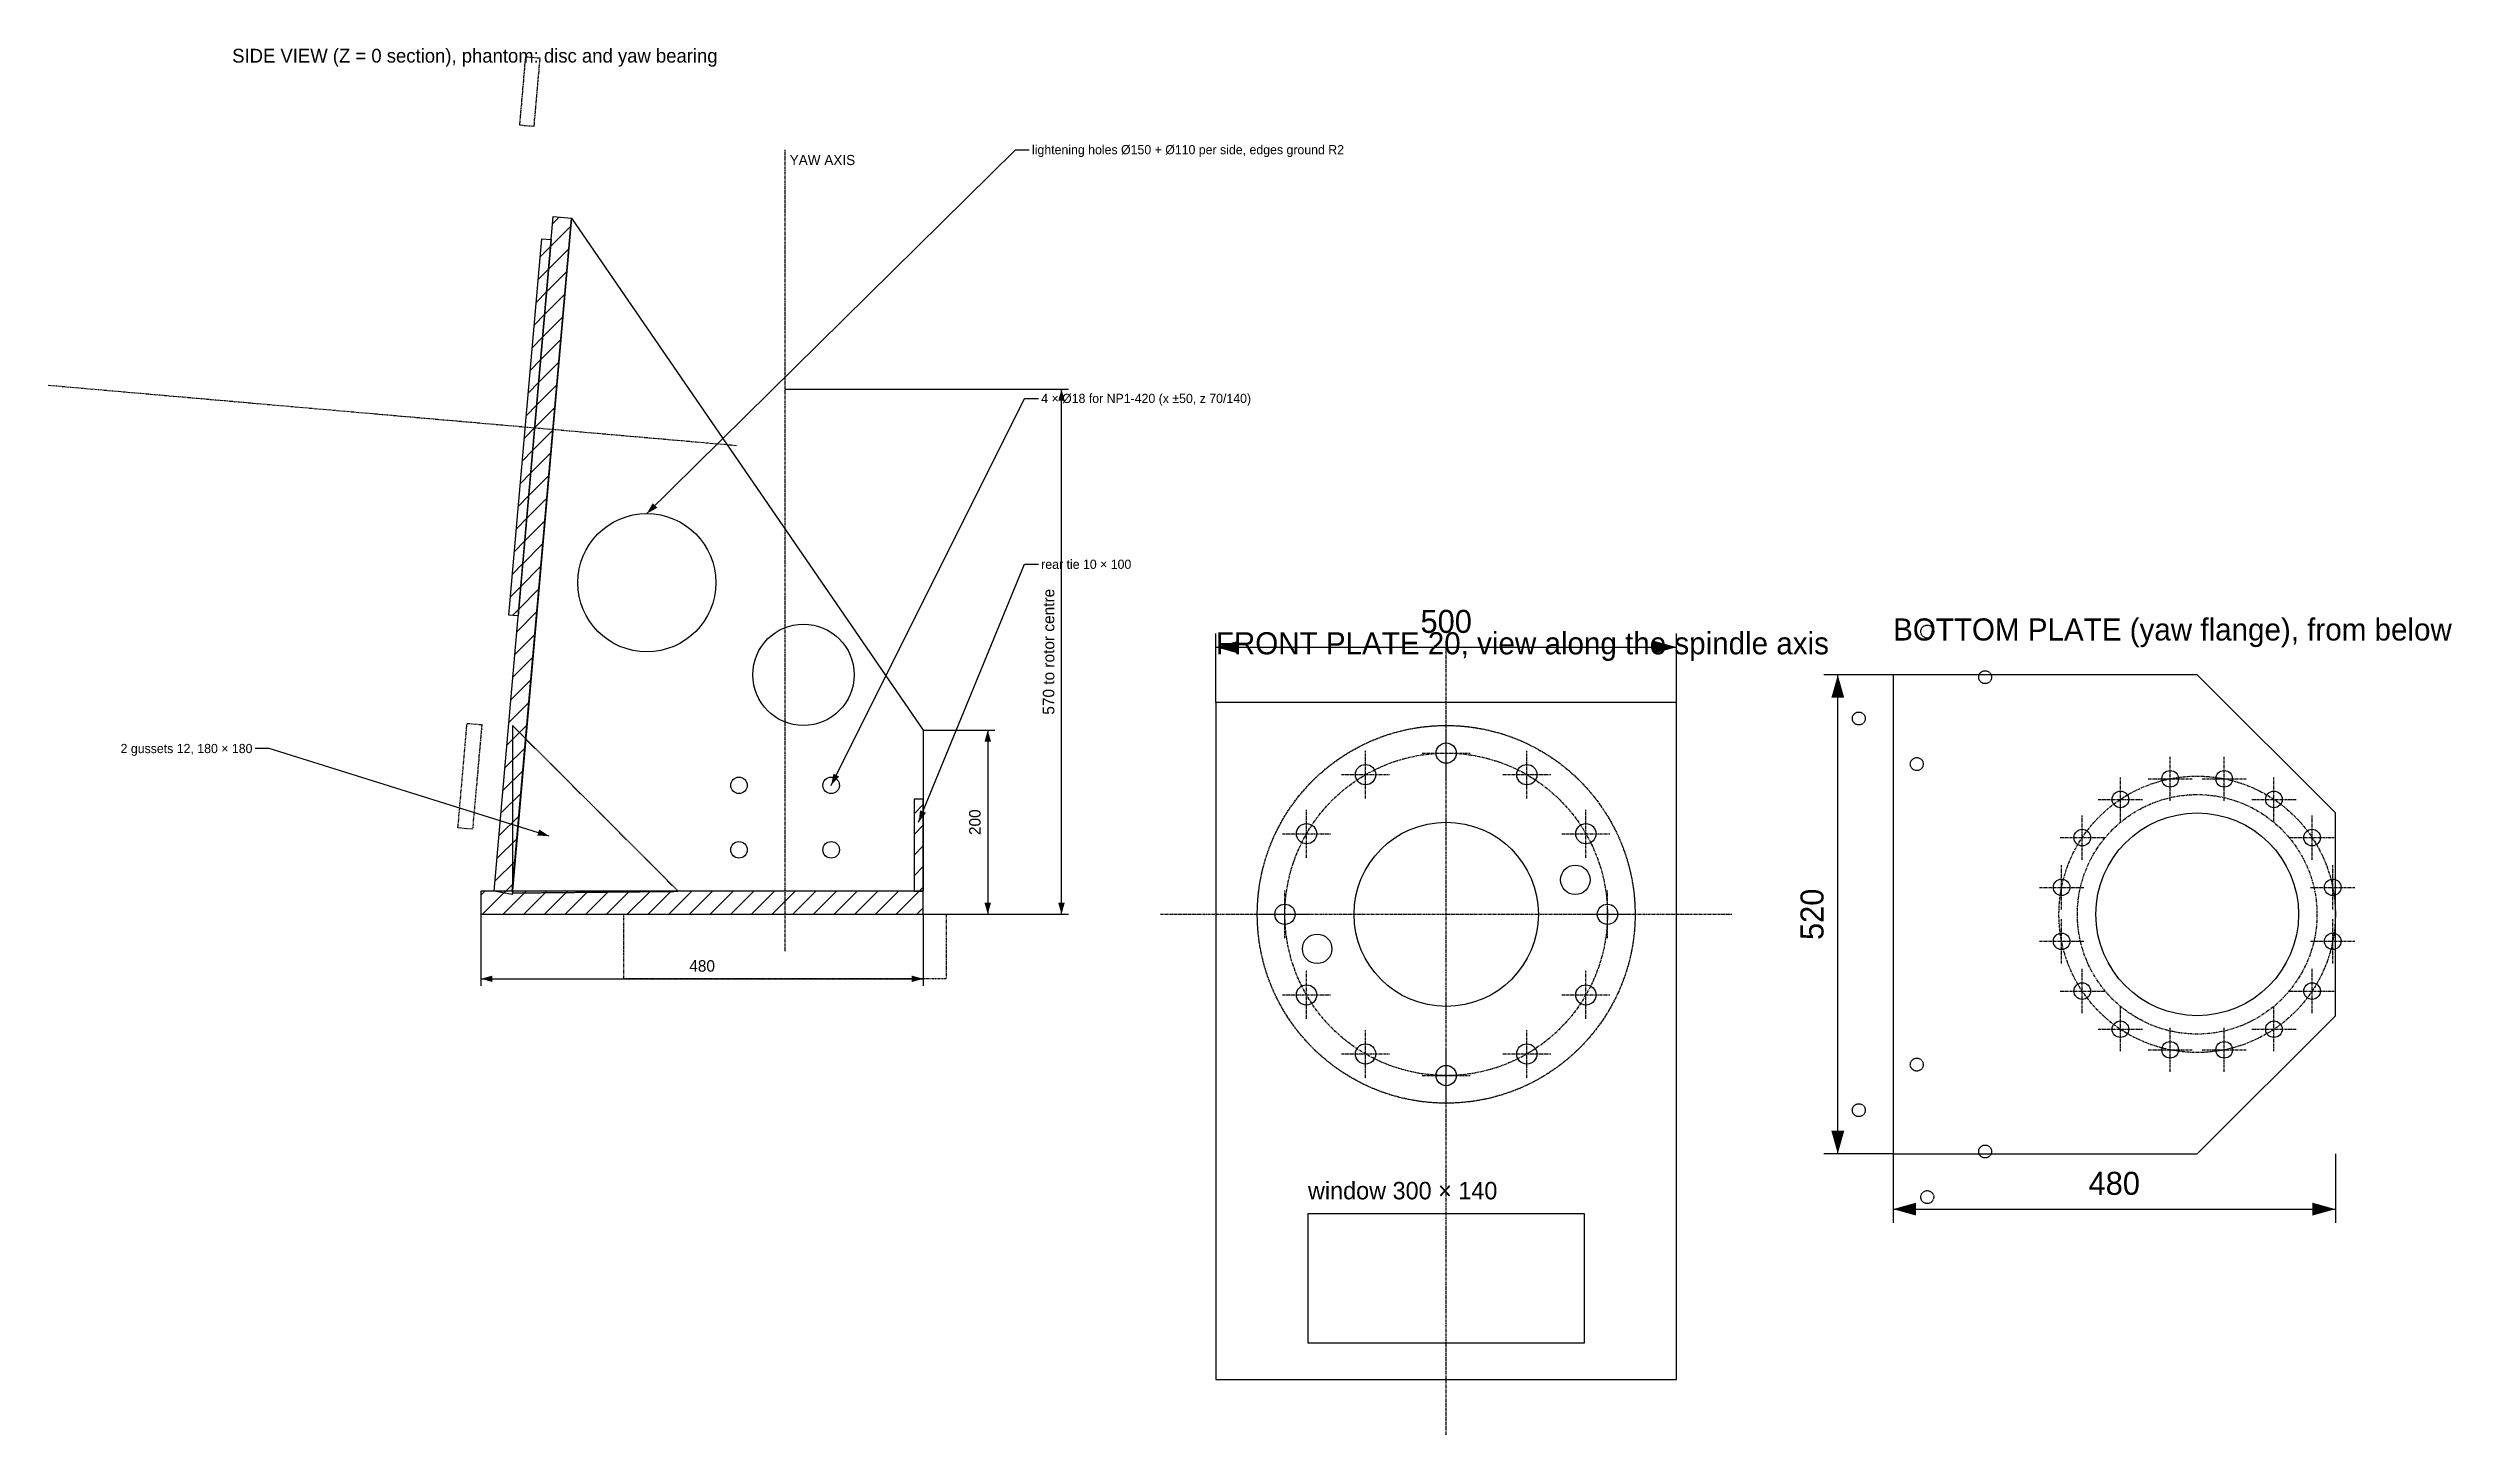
# Model space of a CAD drawing. Header units: millimetres. Extents: x 0 to 2609, y -565 to 940.
import ezdxf
from ezdxf.enums import TextEntityAlignment as Align

# ---------------------------------------------------------------- set-up
doc = ezdxf.new("R2010")
doc.units = ezdxf.units.MM
for name, pattern in [('CENTER', [5.08, 3.175, -0.635, 0.635, -0.635]), ('DASHED', [1.524, 1.27, -0.254]), ('PHANTOM', [6.35, 3.175, -0.635, 0.635, -0.635, 0.635, -0.635])]:
    doc.linetypes.add(name, pattern=pattern)
for name, color, linetype in [('CENTER', 1, 'CENTER'), ('DIM', 3, 'Continuous'), ('HATCH', 9, 'Continuous'), ('HIDDEN', 8, 'DASHED'), ('OUTLINE', 7, 'Continuous'), ('PHANTOM', 5, 'PHANTOM'), ('TEXT', 3, 'Continuous')]:
    doc.layers.add(name, color=color, linetype=linetype)

msp = doc.modelspace()

# ---------------------------------------------------------------- hatches: boundary and pattern name
at = {"layer": 'DIM'}
for points in [[(1099.8, 570), (1096.3, 557.5), (1103.3, 557.5)], [(649.8, 435), (661.2, 441.3), (656.2, 446.3)], [(1267.3, 290), (1292.3, 283), (1292.3, 297)], [(1767.3, 290), (1742.3, 297), (1742.3, 283)], [(1942.3, 260), (1935.3, 235), (1949.3, 235)], [(1019.8, 200), (1016.3, 187.5), (1023.3, 187.5)], [(849.8, 140), (858.5, 149.6), (852.3, 152.7)], [(944.8, 100), (952.8, 110.2), (946.3, 112.9)], [(543.9, 85), (533, 92.1), (530.9, 85.4)], [(1019.8, 0), (1023.3, 12.5), (1016.3, 12.5)], [(1099.8, 0), (1103.3, 12.5), (1096.3, 12.5)], [(469.8, -70), (482.3, -73.5), (482.3, -66.5)], [(949.8, -70), (937.3, -66.5), (937.3, -73.5)], [(1942.3, -260), (1949.3, -235), (1935.3, -235)], [(2002.3, -320), (2027.3, -327), (2027.3, -313)], [(2482.3, -320), (2457.3, -313), (2457.3, -327)]]:
    msp.add_hatch(color=7, dxfattribs=at).paths.add_polyline_path(points)
at = {"layer": 'HATCH'}
h = msp.add_hatch(dxfattribs=at)
h.set_pattern_fill('ANSI31', scale=5)
h.paths.add_polyline_path([(484, 25), (548, 757.3), (568, 755.5), (503.7, 21.5)])
h = msp.add_hatch(dxfattribs=at)
h.set_pattern_fill('ANSI31', scale=5)
h.paths.add_polyline_path([(500.2, 324.8), (535.9, 733.3), (545.9, 732.4), (510.1, 323.9)])
h = msp.add_hatch(dxfattribs=at)
h.set_pattern_fill('ANSI31', scale=5)
h.paths.add_polyline_path([(939.8, 25), (949.8, 25), (949.8, 125), (939.8, 125)])
h = msp.add_hatch(dxfattribs=at)
h.set_pattern_fill('ANSI31', scale=5)
h.paths.add_polyline_path([(469.8, 0), (949.8, 0), (949.8, 25), (469.8, 25)])

# ---------------------------------------------------------------- linework, layer by layer
at = {"layer": 'CENTER'}
for p, q in [((799.8, -40), (799.8, 830)), ((0, 574.4), (747.1, 509)), ((1517.3, -565.1), (1517.3, 290)), ((1517.3, 149), (1517.3, 201)), ((1429.8, 125.6), (1429.8, 177.6)), ((1491.3, 175), (1543.3, 175)), ((1604.8, 125.6), (1604.8, 177.6)), ((2303, 123.1), (2303, 171.1)), ((2361.6, 123.1), (2361.6, 171.1)), ((1403.8, 151.6), (1455.8, 151.6)), ((1578.8, 151.6), (1630.8, 151.6)), ((2249, 100.7), (2249, 148.7)), ((2279, 147.1), (2327, 147.1)), ((2337.6, 147.1), (2385.6, 147.1)), ((2415.6, 100.7), (2415.6, 148.7)), ((1365.8, 61.5), (1365.8, 113.5)), ((1668.9, 61.5), (1668.9, 113.5)), ((2207.6, 59.3), (2207.6, 107.3)), ((2225, 124.7), (2273, 124.7)), ((2391.6, 124.7), (2439.6, 124.7)), ((2457, 59.3), (2457, 107.3)), ((1339.8, 87.5), (1391.8, 87.5)), ((1642.9, 87.5), (1694.9, 87.5)), ((2183.6, 83.3), (2231.6, 83.3)), ((2433, 83.3), (2481, 83.3)), ((2185.2, 5.3), (2185.2, 53.3)), ((2479.4, 5.3), (2479.4, 53.3)), ((2161.2, 29.3), (2209.2, 29.3)), ((2455.4, 29.3), (2503.4, 29.3)), ((1207.3, 0), (1827.3, 0)), ((1316.3, 0), (1368.3, 0)), ((1342.3, -26), (1342.3, 26)), ((1666.3, 0), (1718.3, 0)), ((1692.3, -26), (1692.3, 26)), ((2185.2, -53.3), (2185.2, -5.3)), ((2479.4, -53.3), (2479.4, -5.3)), ((2161.2, -29.3), (2209.2, -29.3)), ((2455.4, -29.3), (2503.4, -29.3)), ((1365.8, -113.5), (1365.8, -61.5)), ((1668.9, -113.5), (1668.9, -61.5)), ((2207.6, -107.3), (2207.6, -59.3)), ((2457, -107.3), (2457, -59.3)), ((1339.8, -87.5), (1391.8, -87.5)), ((1642.9, -87.5), (1694.9, -87.5)), ((2183.6, -83.3), (2231.6, -83.3)), ((2249, -148.7), (2249, -100.7)), ((2415.6, -148.7), (2415.6, -100.7)), ((2433, -83.3), (2481, -83.3)), ((1429.8, -177.6), (1429.8, -125.6)), ((1604.8, -177.6), (1604.8, -125.6)), ((2225, -124.7), (2273, -124.7)), ((2303, -171.1), (2303, -123.1)), ((2361.6, -171.1), (2361.6, -123.1)), ((2391.6, -124.7), (2439.6, -124.7)), ((1403.8, -151.6), (1455.8, -151.6)), ((1517.3, -201), (1517.3, -149)), ((1578.8, -151.6), (1630.8, -151.6)), ((2279, -147.1), (2327, -147.1)), ((2337.6, -147.1), (2385.6, -147.1)), ((1491.3, -175), (1543.3, -175))]:
    msp.add_line(p, q, dxfattribs=at)
for centre, radius in [((1517.3, 0), 175), ((2332.3, 0), 150)]:
    msp.add_circle(centre, radius, dxfattribs=at)
at = {"layer": 'DIM'}
for p, q in [((649.8, 435), (1049.8, 830)), ((1049.8, 830), (1064.8, 830)), ((799.8, 570), (1107.3, 570)), ((849.8, 140), (1059.8, 560)), ((1059.8, 560), (1074.8, 560)), ((1099.8, 0), (1099.8, 570)), ((944.8, 100), (1059.8, 380)), ((1059.8, 380), (1074.8, 380)), ((1267.3, 230), (1267.3, 305)), ((1267.3, 290), (1767.3, 290)), ((1767.3, 230), (1767.3, 305)), ((2002.3, 260), (1927.3, 260)), ((1942.3, -260), (1942.3, 260)), ((949.8, 200), (1027.3, 200)), ((1019.8, 200), (1019.8, 0)), ((239.8, 180), (224.8, 180)), ((543.9, 85), (239.8, 180)), ((469.8, 0), (469.8, -77.5)), ((799.8, 0), (1107.3, 0)), ((949.8, 0), (949.8, -77.5)), ((949.8, 0), (1027.3, 0)), ((469.8, -70), (949.8, -70)), ((2002.3, -260), (1927.3, -260)), ((2002.3, -260), (2002.3, -335)), ((2482.3, -260), (2482.3, -335)), ((2002.3, -320), (2482.3, -320))]:
    msp.add_line(p, q, dxfattribs=at)
at = {"layer": 'HIDDEN'}
msp.add_lwpolyline([(503.9, 23.2), (683.9, 25), (503.9, 205)], close=True, dxfattribs=at)
for centre, radius in [((2039.4, 306.9), 7), ((2102.2, 257.4), 7), ((1965.1, 212.6), 7), ((1517.3, 0), 205), ((2028, 163.1), 7), ((2028, -163.1), 7), ((1965.1, -212.6), 7), ((2102.2, -257.4), 7), ((2039.4, -306.9), 7)]:
    msp.add_circle(centre, radius, dxfattribs=at)
at = {"layer": 'OUTLINE'}
for points in [[(484, 25), (548, 757.3), (568, 755.5), (503.7, 21.5)], [(500.2, 324.8), (535.9, 733.3), (545.9, 732.4), (510.1, 323.9)], [(567.9, 755.5), (949.8, 200), (949.8, 25), (503.7, 25)], [(2002.3, -260), (2332.3, -260), (2482.3, -110), (2482.3, 110), (2332.3, 260), (2002.3, 260)], [(1267.3, -505.1), (1767.3, -505.1), (1767.3, 230), (1267.3, 230)], [(939.8, 25), (949.8, 25), (949.8, 125), (939.8, 125)], [(469.8, 0), (949.8, 0), (949.8, 25), (469.8, 25)], [(1367.3, -465.1), (1667.3, -465.1), (1667.3, -325.1), (1367.3, -325.1)]]:
    msp.add_lwpolyline(points, close=True, dxfattribs=at)
for centre, radius in [((649.8, 360), 75), ((819.8, 260), 55), ((1517.3, 175), 11), ((1429.8, 151.6), 11), ((1604.8, 151.6), 11), ((749.8, 140), 9), ((849.8, 140), 9), ((2249, 124.7), 9), ((2303, 147.1), 9), ((2361.6, 147.1), 9), ((2415.6, 124.7), 9), ((2332.3, 0), 110), ((749.8, 70), 9), ((849.8, 70), 9), ((1365.8, 87.5), 11), ((1517.3, 0), 100), ((1668.9, 87.5), 11), ((2207.6, 83.3), 9), ((2457, 83.3), 9), ((1657.4, 37.5), 16), ((2185.2, 29.3), 9), ((2479.4, 29.3), 9), ((1342.3, 0), 11), ((1692.3, 0), 11), ((1377.3, -37.5), 16), ((2185.2, -29.3), 9), ((2479.4, -29.3), 9), ((1365.8, -87.5), 11), ((1668.9, -87.5), 11), ((2207.6, -83.3), 9), ((2457, -83.3), 9), ((2249, -124.7), 9), ((2415.6, -124.7), 9), ((1429.8, -151.6), 11), ((1604.8, -151.6), 11), ((2303, -147.1), 9), ((2361.6, -147.1), 9), ((1517.3, -175), 11)]:
    msp.add_circle(centre, radius, dxfattribs=at)
at = {"layer": 'PHANTOM'}
for points in [[(511.6, 856.8), (527.5, 855.5), (534, 929.2), (518, 930.6)], [(454.7, 207.3), (470.7, 205.9), (460.7, 92.4), (444.8, 93.8)], [(624.8, 0), (974.8, 0), (974.8, -70), (624.8, -70)]]:
    msp.add_lwpolyline(points, close=True, dxfattribs=at)
msp.add_circle((2332.3, 0), 130, dxfattribs=at)

# ---------------------------------------------------------------- texts
at = {"layer": 'DIM'}
for s, p in [('lightening holes Ø150 + Ø110 per side, edges ground R2', (1067.8, 830)), ('4 × Ø18 for NP1-420 (x ±50, z 70/140)', (1077.8, 560)), ('rear tie 10 × 100', (1077.8, 380))]:
    msp.add_text(s, height=10, dxfattribs=at).set_placement(p, align=Align.MIDDLE_LEFT)
for s, height, p in [('570 to rotor centre', 12.5, (1095.8, 285)), ('200', 12.5, (1015.8, 100)), ('520', 25, (1934.3, 0))]:
    msp.add_text(s, height=height, rotation=90, dxfattribs=at).set_placement(p, align=Align.BOTTOM_CENTER)
for s, height, p in [('500', 25, (1517.3, 298)), ('480', 12.5, (709.8, -66)), ('480', 25, (2242.3, -312))]:
    msp.add_text(s, height=height, dxfattribs=at).set_placement(p, align=Align.BOTTOM_CENTER)
msp.add_text('2 gussets 12, 180 × 180', height=10, dxfattribs=at).set_placement((221.8, 180), align=Align.MIDDLE_RIGHT)
at = {"layer": 'TEXT'}
for s, height, p in [('SIDE VIEW (Z = 0 section), phantom: disc and yaw bearing', 15, (199.8, 920)), ('YAW AXIS', 11, (804.8, 810)), ('BOTTOM PLATE (yaw flange), from below', 24, (2002.3, 290)), ('FRONT PLATE 20, view along the spindle axis', 24, (1267.3, 275)), ('window 300 × 140', 19, (1367.3, -315.1))]:
    msp.add_text(s, height=height, dxfattribs=at).set_placement(p, align=Align.BOTTOM_LEFT)

doc.saveas('drawing.dxf')
